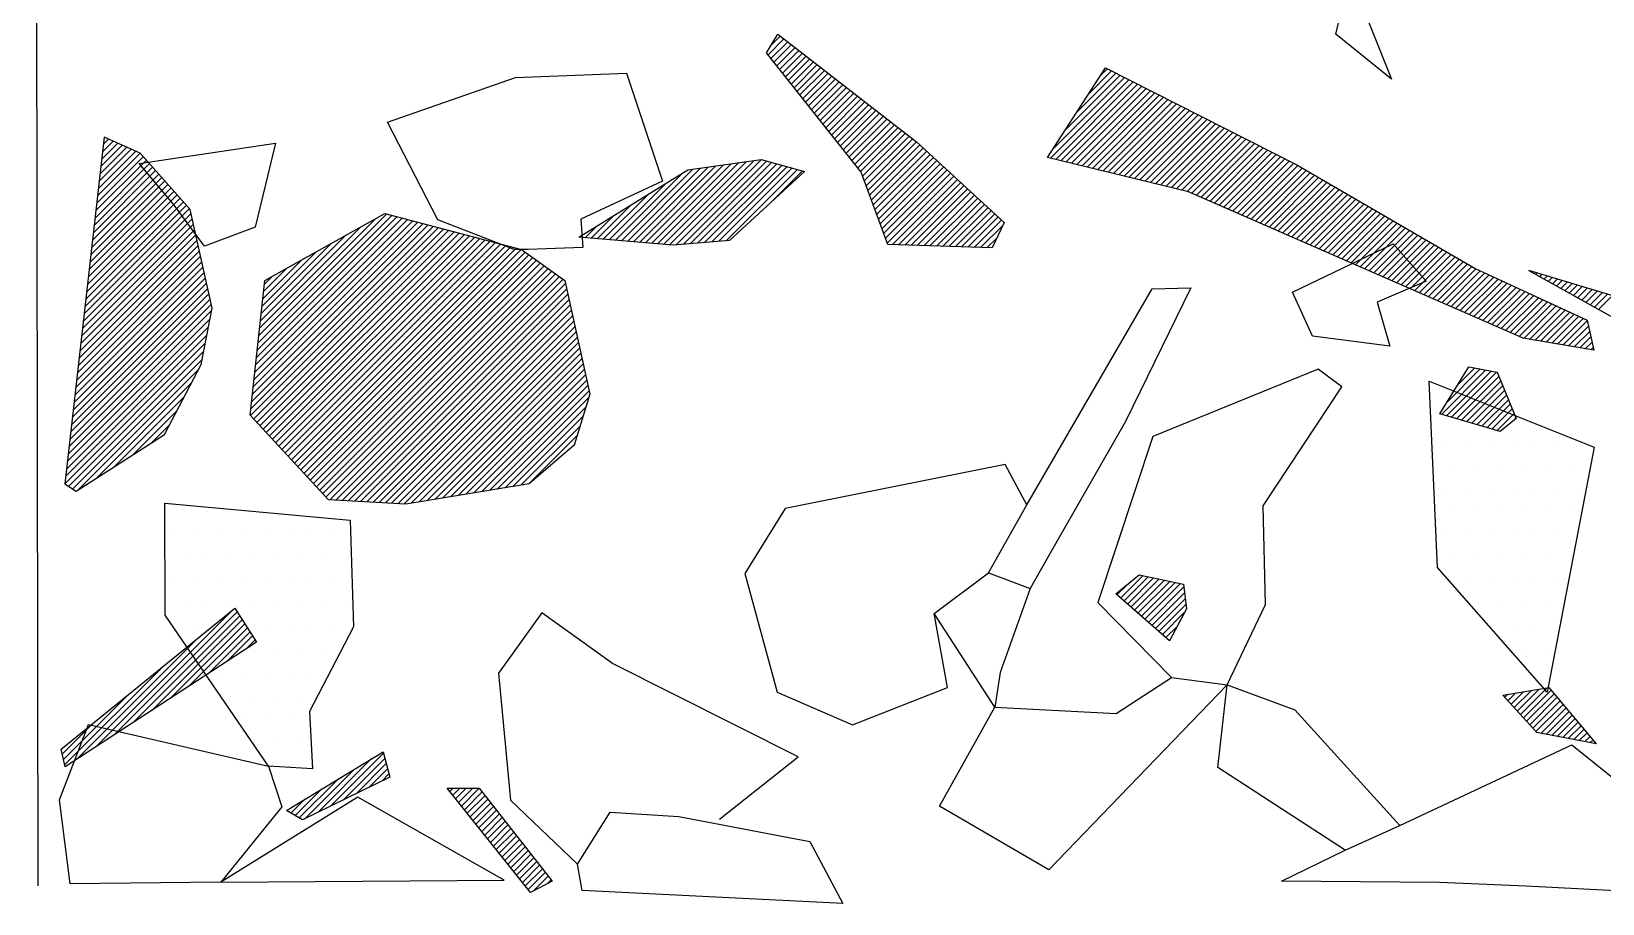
# Model space of a CAD drawing. Header units: metres. Extents: x -3.83 to -2.45, y -15.41 to -13.05.
# Drawn here: x -3.833 to -2.983, y -15.412 to -14.94 of the extents above; entities that cross this region are included whole.
import ezdxf

# ---------------------------------------------------------------- set-up
doc = ezdxf.new("R2010")
doc.units = ezdxf.units.M
doc.header["$LTSCALE"] = 25
doc.header["$MEASUREMENT"] = 0
doc.linetypes.add('STRICHPUNKTX2', pattern=[2, 1, -0.5, 0, -0.5])
doc.layers.get('0').update_dxf_attribs({"linetype": 'CONTINUOUS'})
for name, color, linetype in [('GRABUNGSGRENZE', 3, 'STRICHPUNKTX2'), ('KNOCHEN', 2, 'CONTINUOUS'), ('KNOCHENSCHRAFF', 2, 'CONTINUOUS'), ('STEINE', 4, 'CONTINUOUS'), ('STEINESCHRAFF', 4, 'CONTINUOUS')]:
    doc.layers.add(name, color=color, linetype=linetype)

# ---------------------------------------------------------------- blocks, each defined once
blk = doc.blocks.new('*X2')
at = {"color": 0}
for p, q in [((-343.409, -1495.286), (-342.547, -1494.424)), ((-343.253, -1495.483), (-342.348, -1494.578)), ((-343.246, -1494.769), (-342.746, -1494.269)), ((-343.096, -1495.68), (-342.149, -1494.733)), ((-342.94, -1495.878), (-341.95, -1494.888)), ((-342.784, -1496.075), (-341.751, -1495.042)), ((-342.627, -1496.272), (-341.552, -1495.197)), ((-342.471, -1496.469), (-341.353, -1495.351)), ((-342.315, -1496.666), (-341.154, -1495.506)), ((-342.158, -1496.864), (-340.955, -1495.66)), ((-342.002, -1497.061), (-340.756, -1495.815)), ((-341.845, -1497.258), (-340.557, -1495.969)), ((-341.689, -1497.455), (-340.358, -1496.124)), ((-341.533, -1497.652), (-340.159, -1496.279)), ((-341.376, -1497.849), (-339.96, -1496.433)), ((-328.033, -1500.416), (-324.126, -1496.509)), ((-327.384, -1499.413), (-324.361, -1496.39)), ((-326.734, -1498.41), (-324.595, -1496.271)), ((-326.084, -1497.406), (-324.83, -1496.152)), ((-325.434, -1496.403), (-325.064, -1496.033)), ((-341.22, -1498.047), (-339.761, -1496.588)), ((-341.063, -1498.244), (-339.562, -1496.742)), ((-340.907, -1498.441), (-339.363, -1496.897)), ((-340.751, -1498.638), (-339.164, -1497.051)), ((-340.594, -1498.835), (-338.965, -1497.206)), ((-340.438, -1499.032), (-338.766, -1497.36)), ((-328.134, -1500.871), (-323.892, -1496.628)), ((-327.85, -1500.94), (-323.657, -1496.747)), ((-327.565, -1501.009), (-323.423, -1496.867)), ((-327.281, -1501.078), (-323.188, -1496.986)), ((-326.997, -1501.147), (-322.954, -1497.105)), ((-326.712, -1501.217), (-322.719, -1497.224)), ((-326.428, -1501.286), (-322.485, -1497.343)), ((-340.282, -1499.23), (-338.567, -1497.515)), ((-340.125, -1499.427), (-338.368, -1497.67)), ((-339.969, -1499.624), (-338.169, -1497.824)), ((-339.812, -1499.821), (-337.97, -1497.979)), ((-339.656, -1500.018), (-337.771, -1498.133)), ((-326.143, -1501.355), (-322.251, -1497.462)), ((-325.859, -1501.424), (-322.016, -1497.581)), ((-325.574, -1501.493), (-321.782, -1497.7)), ((-325.29, -1501.562), (-321.547, -1497.819)), ((-325.005, -1501.631), (-321.313, -1497.938)), ((-324.721, -1501.7), (-321.078, -1498.057)), ((-324.437, -1501.769), (-320.844, -1498.177)), ((-339.5, -1500.215), (-337.572, -1498.288)), ((-339.343, -1500.413), (-337.373, -1498.442)), ((-339.187, -1500.61), (-337.174, -1498.597)), ((-339.031, -1500.807), (-336.975, -1498.751)), ((-338.874, -1501.004), (-336.776, -1498.906)), ((-338.718, -1501.201), (-336.577, -1499.061)), ((-324.152, -1501.838), (-320.609, -1498.296)), ((-323.868, -1501.908), (-320.375, -1498.415)), ((-323.583, -1501.977), (-320.14, -1498.534)), ((-323.299, -1502.046), (-319.906, -1498.653)), ((-323.014, -1502.115), (-319.671, -1498.772)), ((-322.73, -1502.184), (-319.437, -1498.891)), ((-322.445, -1502.253), (-319.202, -1499.01)), ((-379.403, -1500.521), (-378.833, -1499.95)), ((-379.358, -1500.122), (-379.078, -1499.842)), ((-338.561, -1501.399), (-336.378, -1499.215)), ((-338.405, -1501.596), (-336.179, -1499.37)), ((-338.3, -1501.844), (-335.98, -1499.524)), ((-338.204, -1502.102), (-335.781, -1499.679)), ((-338.109, -1502.361), (-335.582, -1499.833)), ((-322.161, -1502.322), (-318.968, -1499.129)), ((-321.877, -1502.391), (-318.733, -1499.248)), ((-321.592, -1502.46), (-318.499, -1499.367)), ((-321.308, -1502.529), (-318.265, -1499.486)), ((-321.023, -1502.599), (-318.03, -1499.606)), ((-320.739, -1502.668), (-317.796, -1499.725)), ((-320.482, -1502.765), (-317.561, -1499.844)), ((-320.236, -1502.872), (-317.327, -1499.963)), ((-379.719, -1503.312), (-377.201, -1500.793)), ((-379.674, -1502.913), (-377.367, -1500.606)), ((-379.629, -1502.515), (-377.608, -1500.493)), ((-379.584, -1502.116), (-377.853, -1500.385)), ((-379.539, -1501.717), (-378.098, -1500.276)), ((-379.494, -1501.318), (-378.343, -1500.168)), ((-379.448, -1500.92), (-378.588, -1500.059)), ((-338.014, -1502.619), (-335.383, -1499.988)), ((-337.919, -1502.878), (-335.199, -1500.157)), ((-337.824, -1503.136), (-335.014, -1500.326)), ((-337.729, -1503.395), (-334.83, -1500.495)), ((-337.634, -1503.653), (-334.646, -1500.665)), ((-319.99, -1502.98), (-317.092, -1500.082)), ((-319.744, -1503.088), (-316.858, -1500.201)), ((-319.499, -1503.195), (-316.623, -1500.32)), ((-319.253, -1503.303), (-316.389, -1500.439)), ((-319.007, -1503.411), (-316.154, -1500.558)), ((-318.761, -1503.518), (-315.92, -1500.677)), ((-318.515, -1503.626), (-315.685, -1500.796)), ((-379.9, -1504.907), (-376.535, -1501.542)), ((-379.855, -1504.508), (-376.701, -1501.355)), ((-379.81, -1504.11), (-376.868, -1501.168)), ((-379.765, -1503.711), (-377.034, -1500.981)), ((-351.345, -1505.343), (-347.472, -1501.47)), ((-351.019, -1505.371), (-347.058, -1501.41)), ((-350.694, -1505.399), (-346.645, -1501.35)), ((-350.368, -1505.427), (-346.232, -1501.291)), ((-350.043, -1505.456), (-345.818, -1501.231)), ((-349.718, -1505.484), (-345.405, -1501.171)), ((-349.392, -1505.512), (-344.992, -1501.111)), ((-349.067, -1505.54), (-344.578, -1501.052)), ((-348.741, -1505.568), (-344.165, -1500.992)), ((-348.391, -1505.572), (-343.76, -1500.94)), ((-348.004, -1505.538), (-343.484, -1501.017)), ((-347.617, -1505.504), (-343.207, -1501.095)), ((-347.23, -1505.471), (-342.931, -1501.172)), ((-346.843, -1505.437), (-342.654, -1501.249)), ((-346.455, -1505.403), (-342.378, -1501.326)), ((-346.068, -1505.37), (-342.101, -1501.403)), ((-345.681, -1505.336), (-341.825, -1501.48)), ((-343.255, -1503.263), (-341.548, -1501.557)), ((-337.539, -1503.912), (-334.461, -1500.834)), ((-337.444, -1504.17), (-334.277, -1501.003)), ((-337.349, -1504.429), (-334.093, -1501.172)), ((-337.254, -1504.687), (-333.908, -1501.342)), ((-337.159, -1504.946), (-333.724, -1501.511)), ((-318.269, -1503.734), (-315.451, -1500.915)), ((-318.023, -1503.842), (-315.216, -1501.035)), ((-317.778, -1503.949), (-314.982, -1501.154)), ((-317.532, -1504.057), (-314.75, -1501.276)), ((-317.286, -1504.165), (-314.526, -1501.405)), ((-317.04, -1504.272), (-314.303, -1501.535)), ((-316.794, -1504.38), (-314.079, -1501.665)), ((-380.126, -1506.901), (-375.703, -1502.477)), ((-380.081, -1506.502), (-375.869, -1502.29)), ((-380.036, -1506.103), (-376.036, -1502.103)), ((-379.99, -1505.704), (-376.202, -1501.916)), ((-379.945, -1505.306), (-376.369, -1501.729)), ((-351.996, -1505.287), (-348.98, -1502.271)), ((-351.67, -1505.315), (-348.057, -1501.701)), ((-337.064, -1505.204), (-333.54, -1501.68)), ((-336.969, -1505.463), (-333.355, -1501.849)), ((-336.704, -1505.552), (-333.171, -1502.019)), ((-336.362, -1505.563), (-332.987, -1502.188)), ((-336.019, -1505.574), (-332.802, -1502.357)), ((-316.548, -1504.488), (-313.855, -1501.794)), ((-316.303, -1504.595), (-313.631, -1501.924)), ((-316.057, -1504.703), (-313.407, -1502.054)), ((-315.811, -1504.811), (-313.183, -1502.184)), ((-315.565, -1504.919), (-312.96, -1502.313)), ((-315.319, -1505.026), (-312.736, -1502.443)), ((-380.307, -1508.496), (-375.037, -1503.226)), ((-380.261, -1508.097), (-375.203, -1503.039)), ((-380.216, -1507.698), (-375.37, -1502.852)), ((-380.171, -1507.299), (-375.536, -1502.665)), ((-352.321, -1505.259), (-349.903, -1502.84)), ((-335.677, -1505.585), (-332.618, -1502.526)), ((-335.335, -1505.596), (-332.434, -1502.696)), ((-334.992, -1505.608), (-332.25, -1502.865)), ((-334.65, -1505.619), (-332.065, -1503.034)), ((-334.307, -1505.63), (-331.881, -1503.203)), ((-315.073, -1505.134), (-312.512, -1502.573)), ((-314.827, -1505.242), (-312.288, -1502.702)), ((-314.582, -1505.349), (-312.064, -1502.832)), ((-314.336, -1505.457), (-311.84, -1502.962)), ((-314.09, -1505.565), (-311.617, -1503.092)), ((-313.844, -1505.672), (-311.393, -1503.221)), ((-313.598, -1505.78), (-311.169, -1503.351)), ((-380.487, -1510.09), (-374.553, -1504.156)), ((-380.442, -1509.692), (-374.618, -1503.867)), ((-380.397, -1509.293), (-374.704, -1503.6)), ((-380.352, -1508.894), (-374.871, -1503.413)), ((-371.168, -1512.439), (-362.911, -1504.181)), ((-371.126, -1512.042), (-363.19, -1504.107)), ((-371.083, -1511.646), (-363.47, -1504.033)), ((-371.04, -1511.249), (-363.749, -1503.959)), ((-370.997, -1510.853), (-364.029, -1503.885)), ((-370.954, -1510.456), (-364.642, -1504.145)), ((-352.972, -1505.202), (-351.748, -1503.979)), ((-352.646, -1505.23), (-350.825, -1503.41)), ((-333.965, -1505.641), (-331.697, -1503.373)), ((-333.623, -1505.652), (-331.512, -1503.542)), ((-333.28, -1505.663), (-331.328, -1503.711)), ((-332.938, -1505.674), (-331.144, -1503.88)), ((-332.595, -1505.685), (-330.959, -1504.05)), ((-332.253, -1505.697), (-330.775, -1504.219)), ((-313.352, -1505.888), (-310.945, -1503.481)), ((-313.106, -1505.996), (-310.721, -1503.61)), ((-312.861, -1506.103), (-310.497, -1503.74)), ((-312.615, -1506.211), (-310.274, -1503.87)), ((-312.369, -1506.319), (-310.05, -1504)), ((-312.123, -1506.426), (-309.826, -1504.129)), ((-380.623, -1511.287), (-374.36, -1505.024)), ((-380.578, -1510.888), (-374.424, -1504.735)), ((-380.533, -1510.489), (-374.489, -1504.445)), ((-371.405, -1514.796), (-361.234, -1504.626)), ((-371.383, -1514.421), (-361.514, -1504.552)), ((-371.34, -1514.025), (-361.793, -1504.478)), ((-371.297, -1513.628), (-362.072, -1504.403)), ((-371.254, -1513.232), (-362.352, -1504.329)), ((-371.234, -1514.98), (-360.955, -1504.7)), ((-371.211, -1512.835), (-362.631, -1504.255)), ((-371.064, -1515.163), (-360.675, -1504.774)), ((-370.911, -1510.06), (-365.444, -1504.593)), ((-370.894, -1515.346), (-360.396, -1504.848)), ((-370.868, -1509.663), (-366.246, -1505.042)), ((-370.724, -1515.53), (-360.116, -1504.922)), ((-370.553, -1515.713), (-359.837, -1504.996)), ((-353.297, -1505.174), (-352.671, -1504.548)), ((-331.91, -1505.708), (-330.701, -1504.498)), ((-311.877, -1506.534), (-309.602, -1504.259)), ((-311.631, -1506.642), (-309.378, -1504.389)), ((-311.385, -1506.749), (-309.154, -1504.518)), ((-311.14, -1506.857), (-308.931, -1504.648)), ((-310.894, -1506.965), (-308.707, -1504.778)), ((-310.648, -1507.073), (-308.483, -1504.908)), ((-310.402, -1507.18), (-308.259, -1505.037)), ((-380.758, -1512.483), (-374.167, -1505.891)), ((-380.713, -1512.084), (-374.231, -1505.602)), ((-380.668, -1511.685), (-374.296, -1505.313)), ((-370.825, -1509.267), (-367.049, -1505.491)), ((-370.383, -1515.896), (-359.557, -1505.07)), ((-370.213, -1516.079), (-359.278, -1505.145)), ((-370.043, -1516.263), (-358.999, -1505.219)), ((-369.872, -1516.446), (-358.719, -1505.293)), ((-369.702, -1516.629), (-358.44, -1505.367)), ((-369.532, -1516.813), (-358.16, -1505.441)), ((-369.362, -1516.996), (-357.881, -1505.515)), ((-369.191, -1517.179), (-357.601, -1505.589)), ((-369.021, -1517.363), (-357.322, -1505.663)), ((-368.851, -1517.546), (-357.042, -1505.737)), ((-368.681, -1517.729), (-356.763, -1505.812)), ((-353.623, -1505.146), (-353.594, -1505.118)), ((-331.568, -1505.719), (-331.024, -1505.175)), ((-310.156, -1507.288), (-308.035, -1505.167)), ((-309.91, -1507.396), (-307.811, -1505.297)), ((-309.664, -1507.503), (-307.588, -1505.426)), ((-309.419, -1507.611), (-307.364, -1505.556)), ((-309.173, -1507.719), (-307.14, -1505.686)), ((-308.927, -1507.826), (-306.916, -1505.816)), ((-380.894, -1513.679), (-373.974, -1506.759)), ((-380.849, -1513.28), (-374.038, -1506.47)), ((-380.804, -1512.881), (-374.102, -1506.18)), ((-370.782, -1508.87), (-367.851, -1505.939)), ((-370.739, -1508.474), (-368.653, -1506.388)), ((-368.51, -1517.913), (-356.551, -1505.953)), ((-368.34, -1518.096), (-356.344, -1506.1)), ((-368.17, -1518.279), (-356.138, -1506.247)), ((-368, -1518.462), (-355.931, -1506.394)), ((-367.829, -1518.646), (-355.725, -1506.541)), ((-367.659, -1518.829), (-355.518, -1506.688)), ((-308.681, -1507.934), (-306.692, -1505.945)), ((-308.435, -1508.042), (-306.468, -1506.075)), ((-308.189, -1508.15), (-306.245, -1506.205)), ((-307.943, -1508.257), (-306.021, -1506.334)), ((-307.698, -1508.365), (-305.797, -1506.464)), ((-307.452, -1508.473), (-305.573, -1506.594)), ((-307.206, -1508.58), (-305.349, -1506.724)), ((-380.984, -1514.476), (-373.845, -1507.337)), ((-380.939, -1514.078), (-373.909, -1507.048)), ((-370.696, -1508.077), (-369.455, -1506.837)), ((-370.653, -1507.681), (-370.258, -1507.285)), ((-367.489, -1519.012), (-355.312, -1506.835)), ((-367.319, -1519.196), (-355.105, -1506.982)), ((-367.118, -1519.348), (-354.899, -1507.129)), ((-366.783, -1519.367), (-354.692, -1507.276)), ((-366.449, -1519.386), (-354.486, -1507.423)), ((-306.96, -1508.688), (-305.125, -1506.853)), ((-306.714, -1508.796), (-304.884, -1506.966)), ((-306.468, -1508.903), (-304.642, -1507.077)), ((-306.222, -1509.011), (-304.4, -1507.189)), ((-305.977, -1509.119), (-304.159, -1507.301)), ((-305.731, -1509.227), (-303.917, -1507.412)), ((-305.485, -1509.334), (-303.675, -1507.524)), ((-302.121, -1507.031), (-302.092, -1507.002)), ((-301.894, -1507.157), (-301.82, -1507.083)), ((-301.667, -1507.284), (-301.548, -1507.165)), ((-301.44, -1507.41), (-301.275, -1507.246)), ((-301.213, -1507.537), (-301.003, -1507.328)), ((-300.986, -1507.663), (-300.731, -1507.409)), ((-300.759, -1507.79), (-300.459, -1507.49)), ((-300.531, -1507.916), (-300.187, -1507.572)), ((-381.12, -1515.673), (-373.652, -1508.204)), ((-381.075, -1515.274), (-373.716, -1507.915)), ((-381.029, -1514.875), (-373.78, -1507.626)), ((-366.115, -1519.406), (-354.358, -1507.65)), ((-365.78, -1519.425), (-354.295, -1507.94)), ((-365.446, -1519.444), (-354.232, -1508.23)), ((-305.239, -1509.442), (-303.433, -1507.636)), ((-304.993, -1509.55), (-303.191, -1507.747)), ((-304.747, -1509.657), (-302.949, -1507.859)), ((-304.501, -1509.765), (-302.707, -1507.971)), ((-304.256, -1509.873), (-302.466, -1508.083)), ((-304.01, -1509.98), (-302.224, -1508.194)), ((-303.764, -1510.088), (-301.982, -1508.306)), ((-303.518, -1510.196), (-301.74, -1508.418)), ((-300.304, -1508.043), (-299.915, -1507.653)), ((-300.077, -1508.169), (-299.643, -1507.735)), ((-299.85, -1508.296), (-299.371, -1507.816)), ((-299.623, -1508.422), (-299.098, -1507.897)), ((-299.396, -1508.549), (-298.826, -1507.979)), ((-299.169, -1508.675), (-298.554, -1508.06)), ((-298.942, -1508.802), (-298.282, -1508.142)), ((-298.715, -1508.928), (-298.01, -1508.223)), ((-298.488, -1509.055), (-297.738, -1508.305)), ((-381.255, -1516.869), (-373.505, -1509.119)), ((-381.21, -1516.47), (-373.523, -1508.783)), ((-381.165, -1516.071), (-373.587, -1508.494)), ((-365.112, -1519.463), (-354.168, -1508.52)), ((-364.777, -1519.483), (-354.105, -1508.81)), ((-364.443, -1519.502), (-354.041, -1509.1)), ((-303.272, -1510.304), (-301.498, -1508.529)), ((-303.026, -1510.411), (-301.256, -1508.641)), ((-302.781, -1510.519), (-301.014, -1508.753)), ((-302.529, -1510.621), (-300.773, -1508.864)), ((-302.227, -1510.672), (-300.531, -1508.976)), ((-301.925, -1510.724), (-300.289, -1509.088)), ((-301.622, -1510.775), (-300.047, -1509.2)), ((-301.32, -1510.826), (-299.805, -1509.311)), ((-381.346, -1517.666), (-373.678, -1509.999)), ((-381.3, -1517.267), (-373.592, -1509.559)), ((-364.108, -1519.521), (-353.978, -1509.39)), ((-363.774, -1519.54), (-353.915, -1509.681)), ((-363.44, -1519.559), (-353.851, -1509.971)), ((-301.018, -1510.878), (-299.563, -1509.423)), ((-300.716, -1510.929), (-299.321, -1509.535)), ((-300.413, -1510.98), (-299.095, -1509.662)), ((-300.111, -1511.031), (-299.031, -1509.951)), ((-381.436, -1518.464), (-373.851, -1510.879)), ((-381.391, -1518.065), (-373.765, -1510.439)), ((-363.105, -1519.579), (-353.788, -1510.261)), ((-362.709, -1519.536), (-353.724, -1510.551)), ((-362.286, -1519.466), (-353.661, -1510.841)), ((-299.809, -1511.083), (-298.966, -1510.24)), ((-299.507, -1511.134), (-298.902, -1510.53)), ((-299.204, -1511.185), (-298.838, -1510.819)), ((-381.233, -1518.614), (-373.937, -1511.319)), ((-381.02, -1518.755), (-374.024, -1511.759)), ((-361.863, -1519.397), (-353.598, -1511.131)), ((-361.441, -1519.328), (-353.534, -1511.421)), ((-361.018, -1519.259), (-353.471, -1511.712)), ((-298.902, -1511.237), (-298.773, -1511.108)), ((-380.74, -1518.829), (-374.22, -1512.308)), ((-360.595, -1519.189), (-353.407, -1512.002)), ((-360.172, -1519.12), (-353.344, -1512.292)), ((-359.749, -1519.051), (-353.28, -1512.582)), ((-306.991, -1514.729), (-304.594, -1512.333)), ((-306.717, -1514.809), (-304.299, -1512.391)), ((-306.685, -1514.07), (-304.89, -1512.275)), ((-306.444, -1514.889), (-304.003, -1512.449)), ((-306.171, -1514.97), (-303.884, -1512.683)), ((-306.12, -1513.151), (-305.185, -1512.217)), ((-305.555, -1512.232), (-305.481, -1512.159)), ((-379.749, -1518.191), (-374.607, -1513.049)), ((-359.326, -1518.981), (-353.217, -1512.872)), ((-358.903, -1518.912), (-353.154, -1513.162)), ((-358.48, -1518.843), (-353.09, -1513.452)), ((-305.897, -1515.05), (-303.78, -1512.933)), ((-305.624, -1515.13), (-303.677, -1513.183)), ((-305.35, -1515.21), (-303.574, -1513.434)), ((-378.758, -1517.554), (-374.994, -1513.789)), ((-358.058, -1518.773), (-353.102, -1513.818)), ((-357.635, -1518.704), (-353.262, -1514.331)), ((-305.077, -1515.29), (-303.471, -1513.684)), ((-304.803, -1515.37), (-303.367, -1513.934)), ((-304.53, -1515.45), (-303.264, -1514.185)), ((-377.767, -1516.916), (-375.381, -1514.53)), ((-357.212, -1518.635), (-353.422, -1514.844)), ((-304.257, -1515.53), (-303.161, -1514.435)), ((-303.983, -1515.611), (-303.058, -1514.685)), ((-303.024, -1515.005), (-302.955, -1514.936)), ((-376.776, -1516.279), (-375.768, -1515.27)), ((-356.789, -1518.565), (-353.581, -1515.358)), ((-356.366, -1518.496), (-353.741, -1515.871)), ((-353.965, -1516.448), (-353.9, -1516.384)), ((-324.348, -1524.662), (-323.142, -1523.456)), ((-324.159, -1524.826), (-322.85, -1523.517)), ((-323.97, -1524.991), (-322.557, -1523.578)), ((-323.781, -1525.155), (-322.265, -1523.639)), ((-323.592, -1525.32), (-321.973, -1523.701)), ((-323.403, -1525.485), (-321.68, -1523.762)), ((-324.537, -1524.497), (-323.955, -1523.916)), ((-323.214, -1525.649), (-321.388, -1523.823)), ((-323.025, -1525.814), (-321.095, -1523.884)), ((-322.836, -1525.978), (-320.923, -1524.065)), ((-322.647, -1526.143), (-320.885, -1524.381)), ((-379.794, -1532.731), (-372.401, -1525.339)), ((-378.778, -1532.069), (-372.123, -1525.414)), ((-322.458, -1526.307), (-320.848, -1524.697)), ((-322.269, -1526.472), (-320.81, -1525.013)), ((-322.08, -1526.637), (-320.894, -1525.45)), ((-377.761, -1531.406), (-371.985, -1525.629)), ((-376.745, -1530.744), (-371.846, -1525.845)), ((-375.729, -1530.081), (-371.708, -1526.06)), ((-374.713, -1529.418), (-371.569, -1526.275)), ((-321.891, -1526.801), (-321.285, -1526.195)), ((-380.81, -1533.394), (-374.274, -1526.858)), ((-373.697, -1528.756), (-371.431, -1526.49)), ((-372.681, -1528.093), (-371.292, -1526.705)), ((-371.665, -1527.431), (-371.154, -1526.92)), ((-321.702, -1526.966), (-321.675, -1526.939)), ((-381.459, -1533.689), (-376.147, -1528.377)), ((-303.051, -1530.588), (-302.119, -1529.656)), ((-302.883, -1530.774), (-301.694, -1529.585)), ((-302.715, -1530.959), (-301.27, -1529.515)), ((-302.546, -1531.144), (-301.046, -1529.644)), ((-381.521, -1533.398), (-378.019, -1529.896)), ((-303.555, -1530.032), (-303.392, -1529.869)), ((-303.387, -1530.217), (-302.968, -1529.798)), ((-303.219, -1530.403), (-302.543, -1529.727)), ((-302.378, -1531.33), (-300.885, -1529.836)), ((-302.21, -1531.515), (-300.723, -1530.029)), ((-302.042, -1531.701), (-300.562, -1530.221)), ((-301.874, -1531.886), (-300.401, -1530.413)), ((-301.616, -1531.982), (-300.239, -1530.605)), ((-301.318, -1532.038), (-300.078, -1530.797)), ((-301.02, -1532.093), (-299.917, -1530.99)), ((-300.723, -1532.149), (-299.755, -1531.182)), ((-300.425, -1532.205), (-299.594, -1531.374)), ((-381.583, -1533.107), (-379.892, -1531.415)), ((-300.127, -1532.26), (-299.433, -1531.566)), ((-299.829, -1532.316), (-299.271, -1531.759)), ((-299.531, -1532.372), (-299.11, -1531.951)), ((-299.233, -1532.427), (-298.949, -1532.143)), ((-367.061, -1535.908), (-364.21, -1533.057)), ((-298.935, -1532.483), (-298.787, -1532.335)), ((-298.637, -1532.539), (-298.626, -1532.527)), ((-368.443, -1536.583), (-365.772, -1533.912)), ((-367.752, -1536.246), (-364.873, -1533.367)), ((-366.37, -1535.571), (-364.136, -1533.337)), ((-365.679, -1535.234), (-364.063, -1533.617)), ((-364.989, -1534.897), (-363.989, -1533.897)), ((-368.77, -1536.557), (-366.671, -1534.458)), ((-364.298, -1534.559), (-363.915, -1534.177)), ((-369.216, -1536.296), (-368.469, -1535.549)), ((-368.993, -1536.426), (-367.57, -1535.003)), ((-360.622, -1535.126), (-360.445, -1534.949)), ((-360.465, -1535.323), (-360.09, -1534.948)), ((-360.308, -1535.519), (-359.735, -1534.947)), ((-360.151, -1535.716), (-359.381, -1534.946)), ((-359.994, -1535.913), (-359.029, -1534.948)), ((-359.837, -1536.109), (-358.874, -1535.146)), ((-359.68, -1536.306), (-358.718, -1535.344)), ((-359.523, -1536.502), (-358.563, -1535.542)), ((-369.44, -1536.166), (-369.368, -1536.094)), ((-359.366, -1536.699), (-358.408, -1535.741)), ((-359.209, -1536.895), (-358.252, -1535.939)), ((-359.052, -1537.092), (-358.097, -1536.137)), ((-358.895, -1537.289), (-357.942, -1536.335)), ((-358.738, -1537.485), (-357.786, -1536.533)), ((-358.581, -1537.682), (-357.631, -1536.732)), ((-358.424, -1537.878), (-357.476, -1536.93)), ((-358.267, -1538.075), (-357.321, -1537.128)), ((-358.11, -1538.272), (-357.165, -1537.326)), ((-357.953, -1538.468), (-357.01, -1537.525)), ((-357.796, -1538.665), (-356.855, -1537.723)), ((-357.639, -1538.861), (-356.699, -1537.921)), ((-357.482, -1539.058), (-356.544, -1538.119)), ((-357.325, -1539.254), (-356.389, -1538.318)), ((-357.168, -1539.451), (-356.233, -1538.516)), ((-357.011, -1539.648), (-356.078, -1538.714)), ((-356.855, -1539.844), (-355.923, -1538.912)), ((-356.698, -1540.041), (-355.767, -1539.111)), ((-356.541, -1540.237), (-355.612, -1539.309)), ((-356.384, -1540.434), (-355.457, -1539.507)), ((-356.091, -1540.495), (-355.302, -1539.705)), ((-355.345, -1540.103), (-355.146, -1539.904))]:
    blk.add_line(p, q, dxfattribs=at)
blk = doc.blocks.new('*X3')
at = {"color": 0}
for p, q in [((-306.875, -1513.75), (-306.875, -1513.75)), ((-305.625, -1513.75), (-305.625, -1513.75)), ((-307.5, -1515), (-307.5, -1515)), ((-306.25, -1515), (-306.25, -1515)), ((-305, -1515), (-305, -1515)), ((-303.75, -1515), (-303.75, -1515)), ((-302.5, -1515), (-302.5, -1515)), ((-306.875, -1516.25), (-306.875, -1516.25)), ((-305.625, -1516.25), (-305.625, -1516.25)), ((-304.375, -1516.25), (-304.375, -1516.25)), ((-303.125, -1516.25), (-303.125, -1516.25)), ((-301.875, -1516.25), (-301.875, -1516.25)), ((-300.625, -1516.25), (-300.625, -1516.25)), ((-299.375, -1516.25), (-299.375, -1516.25)), ((-306.25, -1517.5), (-306.25, -1517.5)), ((-305, -1517.5), (-305, -1517.5)), ((-303.75, -1517.5), (-303.75, -1517.5)), ((-302.5, -1517.5), (-302.5, -1517.5)), ((-301.25, -1517.5), (-301.25, -1517.5)), ((-300, -1517.5), (-300, -1517.5)), ((-306.875, -1518.75), (-306.875, -1518.75)), ((-305.625, -1518.75), (-305.625, -1518.75)), ((-304.375, -1518.75), (-304.375, -1518.75)), ((-303.125, -1518.75), (-303.125, -1518.75)), ((-301.875, -1518.75), (-301.875, -1518.75)), ((-300.625, -1518.75), (-300.625, -1518.75)), ((-299.375, -1518.75), (-299.375, -1518.75)), ((-375, -1520), (-375, -1520)), ((-373.75, -1520), (-373.75, -1520)), ((-372.5, -1520), (-372.5, -1520)), ((-371.25, -1520), (-371.25, -1520)), ((-306.25, -1520), (-306.25, -1520)), ((-305, -1520), (-305, -1520)), ((-303.75, -1520), (-303.75, -1520)), ((-302.5, -1520), (-302.5, -1520)), ((-301.25, -1520), (-301.25, -1520)), ((-300, -1520), (-300, -1520)), ((-375.625, -1521.25), (-375.625, -1521.25)), ((-374.375, -1521.25), (-374.375, -1521.25)), ((-373.125, -1521.25), (-373.125, -1521.25)), ((-371.875, -1521.25), (-371.875, -1521.25)), ((-370.625, -1521.25), (-370.625, -1521.25)), ((-369.375, -1521.25), (-369.375, -1521.25)), ((-368.125, -1521.25), (-368.125, -1521.25)), ((-366.875, -1521.25), (-366.875, -1521.25)), ((-306.875, -1521.25), (-306.875, -1521.25)), ((-305.625, -1521.25), (-305.625, -1521.25)), ((-304.375, -1521.25), (-304.375, -1521.25)), ((-303.125, -1521.25), (-303.125, -1521.25)), ((-301.875, -1521.25), (-301.875, -1521.25)), ((-300.625, -1521.25), (-300.625, -1521.25)), ((-375, -1522.5), (-375, -1522.5)), ((-373.75, -1522.5), (-373.75, -1522.5)), ((-372.5, -1522.5), (-372.5, -1522.5)), ((-371.25, -1522.5), (-371.25, -1522.5)), ((-370, -1522.5), (-370, -1522.5)), ((-368.75, -1522.5), (-368.75, -1522.5)), ((-367.5, -1522.5), (-367.5, -1522.5)), ((-366.25, -1522.5), (-366.25, -1522.5)), ((-306.25, -1522.5), (-306.25, -1522.5)), ((-305, -1522.5), (-305, -1522.5)), ((-303.75, -1522.5), (-303.75, -1522.5)), ((-302.5, -1522.5), (-302.5, -1522.5)), ((-301.25, -1522.5), (-301.25, -1522.5)), ((-300, -1522.5), (-300, -1522.5)), ((-375.625, -1523.75), (-375.625, -1523.75)), ((-374.375, -1523.75), (-374.375, -1523.75)), ((-373.125, -1523.75), (-373.125, -1523.75)), ((-371.875, -1523.75), (-371.875, -1523.75)), ((-370.625, -1523.75), (-370.625, -1523.75)), ((-369.375, -1523.75), (-369.375, -1523.75)), ((-368.125, -1523.75), (-368.125, -1523.75)), ((-366.875, -1523.75), (-366.875, -1523.75)), ((-305.625, -1523.75), (-305.625, -1523.75)), ((-304.375, -1523.75), (-304.375, -1523.75)), ((-303.125, -1523.75), (-303.125, -1523.75)), ((-301.875, -1523.75), (-301.875, -1523.75)), ((-300.625, -1523.75), (-300.625, -1523.75)), ((-375, -1525), (-375, -1525)), ((-373.75, -1525), (-373.75, -1525)), ((-372.5, -1525), (-372.5, -1525)), ((-371.25, -1525), (-371.25, -1525)), ((-370, -1525), (-370, -1525)), ((-368.75, -1525), (-368.75, -1525)), ((-367.5, -1525), (-367.5, -1525)), ((-366.25, -1525), (-366.25, -1525)), ((-305, -1525), (-305, -1525)), ((-303.75, -1525), (-303.75, -1525)), ((-302.5, -1525), (-302.5, -1525)), ((-301.25, -1525), (-301.25, -1525)), ((-374.375, -1526.25), (-374.375, -1526.25)), ((-373.125, -1526.25), (-373.125, -1526.25)), ((-371.875, -1526.25), (-371.875, -1526.25)), ((-370.625, -1526.25), (-370.625, -1526.25)), ((-369.375, -1526.25), (-369.375, -1526.25)), ((-368.125, -1526.25), (-368.125, -1526.25)), ((-366.875, -1526.25), (-366.875, -1526.25)), ((-303.125, -1526.25), (-303.125, -1526.25)), ((-301.875, -1526.25), (-301.875, -1526.25)), ((-300.625, -1526.25), (-300.625, -1526.25)), ((-373.75, -1527.5), (-373.75, -1527.5)), ((-372.5, -1527.5), (-372.5, -1527.5)), ((-371.25, -1527.5), (-371.25, -1527.5)), ((-370, -1527.5), (-370, -1527.5)), ((-368.75, -1527.5), (-368.75, -1527.5)), ((-367.5, -1527.5), (-367.5, -1527.5)), ((-302.5, -1527.5), (-302.5, -1527.5)), ((-301.25, -1527.5), (-301.25, -1527.5)), ((-373.125, -1528.75), (-373.125, -1528.75)), ((-371.875, -1528.75), (-371.875, -1528.75)), ((-370.625, -1528.75), (-370.625, -1528.75)), ((-369.375, -1528.75), (-369.375, -1528.75)), ((-368.125, -1528.75), (-368.125, -1528.75)), ((-301.875, -1528.75), (-301.875, -1528.75)), ((-372.5, -1530), (-372.5, -1530)), ((-371.25, -1530), (-371.25, -1530)), ((-370, -1530), (-370, -1530)), ((-368.75, -1530), (-368.75, -1530)), ((-371.875, -1531.25), (-371.875, -1531.25)), ((-370.625, -1531.25), (-370.625, -1531.25)), ((-369.375, -1531.25), (-369.375, -1531.25)), ((-371.25, -1532.5), (-371.25, -1532.5)), ((-370, -1532.5), (-370, -1532.5)), ((-368.75, -1532.5), (-368.75, -1532.5)), ((-369.375, -1533.75), (-369.375, -1533.75)), ((-368.125, -1533.75), (-368.125, -1533.75))]:
    blk.add_line(p, q, dxfattribs=at)

msp = doc.modelspace()

# ---------------------------------------------------------------- linework, layer by layer
at = {"layer": 'GRABUNGSGRENZE'}
msp.add_lwpolyline([(-3.82888, -15.40221), (-3.83254, -13.05692), (-2.44736, -13.05613), (-2.47525, -15.40458)], dxfattribs=at)
at = {"layer": 'KNOCHEN'}
for points in [[(-3.36939, -15.05544), (-3.38378, -15.01629), (-3.43492, -14.95182), (-3.42884, -14.94162), (-3.35381, -14.9999), (-3.30631, -15.04351), (-3.31288, -15.05728), (-3.36939, -15.05544)], [(-2.98739, -15.11264), (-3.02559, -15.10616), (-3.20659, -15.02687), (-3.28301, -15.0083), (-3.25162, -14.95983), (-3.1481, -15.01241), (-3.05118, -15.06858), (-2.99101, -15.09637), (-2.98739, -15.11264)], [(-3.80825, -15.18883), (-3.76051, -15.15812), (-3.74079, -15.12038), (-3.73479, -15.08982), (-3.74668, -15.0364), (-3.77377, -15.00596), (-3.79314, -14.99737), (-3.81438, -15.18478), (-3.80825, -15.18883)], [(-3.53638, -15.05145), (-3.47746, -15.0151), (-3.43777, -15.00936), (-3.41433, -15.01589), (-3.45492, -15.0532), (-3.48546, -15.05585), (-3.53638, -15.05145)], [(-3.53048, -15.13644), (-3.53904, -15.16396), (-3.5634, -15.18492), (-3.63005, -15.19584), (-3.67181, -15.19344), (-3.71422, -15.14778), (-3.70633, -15.07495), (-3.6413, -15.03858), (-3.56741, -15.05817), (-3.54394, -15.07489), (-3.53048, -15.13644)], [(-2.97221, -15.08459), (-3.02266, -15.0695), (-2.97727, -15.09479), (-2.97221, -15.08459)], [(-3.07075, -15.14704), (-3.05506, -15.12154), (-3.03978, -15.12454), (-3.02951, -15.14944), (-3.03814, -15.1566), (-3.07075, -15.14704)], [(-3.24604, -15.24438), (-3.23335, -15.23416), (-3.20941, -15.23916), (-3.20783, -15.25239), (-3.21694, -15.26973), (-3.24604, -15.24438)], [(-3.71073, -15.27045), (-3.81435, -15.33801), (-3.81642, -15.32835), (-3.72251, -15.25217), (-3.71073, -15.27045)], [(-2.98613, -15.32543), (-3.01822, -15.31944), (-3.03662, -15.29914), (-3.01169, -15.29498), (-2.98613, -15.32543)], [(-3.69463, -15.36152), (-3.64231, -15.32977), (-3.6387, -15.3435), (-3.68596, -15.36658), (-3.69463, -15.36152)], [(-3.56263, -15.40585), (-3.60762, -15.3495), (-3.59031, -15.34944), (-3.55094, -15.3997), (-3.56263, -15.40585)]]:
    msp.add_lwpolyline(points, dxfattribs=at)
at = {"layer": 'STEINE'}
for points in [[(-3.09684, -14.96591), (-3.12696, -14.94158), (-3.11944, -14.90948), (-3.09684, -14.96591)], [(-3.57148, -15.05819), (-3.61278, -15.04204), (-3.63994, -14.98919), (-3.57079, -14.96503), (-3.51073, -14.96278), (-3.49118, -15.02125), (-3.5354, -15.04177), (-3.53433, -15.05704), (-3.56385, -15.05816), (-3.57148, -15.05819)], [(-3.73898, -15.05623), (-3.75586, -15.03338), (-3.77426, -15.01156), (-3.70048, -15.00061), (-3.71152, -15.04595), (-3.73898, -15.05623)], [(-3.13963, -15.10503), (-3.1504, -15.08114), (-3.09602, -15.05499), (-3.07813, -15.07529), (-3.10456, -15.08658), (-3.09786, -15.11049), (-3.13963, -15.10503)], [(-3.31481, -15.23292), (-3.29406, -15.19619), (-3.22626, -15.07937), (-3.20539, -15.07879), (-3.24077, -15.1512), (-3.28074, -15.22109), (-3.29238, -15.24149)], [(-3.1858, -15.29355), (-3.16508, -15.25021), (-3.16628, -15.19676), (-3.12375, -15.13247), (-3.13651, -15.12284), (-3.22598, -15.1593), (-3.2557, -15.249), (-3.21585, -15.28958), (-3.1858, -15.29355)], [(-3.0127, -15.29753), (-3.07199, -15.23003), (-3.07642, -15.12925), (-2.9872, -15.16508), (-3.0127, -15.29753)], [(-3.29406, -15.19619), (-3.30585, -15.17434), (-3.42489, -15.19818), (-3.44665, -15.23338), (-3.42912, -15.29746), (-3.38833, -15.31514), (-3.33699, -15.2951), (-3.34426, -15.25491)], [(-3.70439, -15.33763), (-3.76016, -15.25586), (-3.76038, -15.19528), (-3.66006, -15.2046), (-3.65833, -15.26212), (-3.68209, -15.30802), (-3.68046, -15.33907), (-3.70439, -15.33763)], [(-3.3115, -15.3057), (-3.34426, -15.25491), (-3.31481, -15.23292), (-3.29238, -15.24149), (-3.30851, -15.28686), (-3.3115, -15.3057)], [(-3.46044, -15.3663), (-3.4178, -15.33255), (-3.51826, -15.28199), (-3.55654, -15.25464), (-3.57984, -15.2873), (-3.57349, -15.356), (-3.53723, -15.39049)], [(-3.1858, -15.29355), (-3.28217, -15.39367), (-3.34134, -15.35926), (-3.3115, -15.3057), (-3.24581, -15.30903), (-3.21585, -15.28958)], [(-3.12185, -15.38292), (-3.19073, -15.33837), (-3.1858, -15.29355), (-3.1491, -15.30717), (-3.09237, -15.36958)], [(-3.81158, -15.40113), (-3.81734, -15.35584), (-3.8017, -15.31506), (-3.70439, -15.33763), (-3.69718, -15.35949), (-3.73013, -15.40033), (-3.81158, -15.40113)], [(-3.15641, -15.39984), (-3.12185, -15.38292), (-3.09237, -15.36958), (-2.99936, -15.32599), (-2.95086, -15.36502), (-2.93392, -15.40721), (-3.02404, -15.40243), (-3.07088, -15.40056), (-3.15641, -15.39984)], [(-3.5769, -15.39929), (-3.65597, -15.35426), (-3.73013, -15.40033), (-3.5769, -15.39929)], [(-3.53463, -15.40474), (-3.53723, -15.39049), (-3.51951, -15.36243), (-3.48234, -15.36485), (-3.41153, -15.37834), (-3.39359, -15.41188), (-3.53463, -15.40474)]]:
    msp.add_lwpolyline(points, dxfattribs=at)

# ---------------------------------------------------------------- block references
at = {"layer": 'KNOCHENSCHRAFF', "xscale": 0.01, "yscale": 0.01, "zscale": 0.01}
msp.add_blockref('*X2', (0, 0), dxfattribs=at)
at = {"layer": 'STEINESCHRAFF', "xscale": 0.01, "yscale": 0.01, "zscale": 0.01}
msp.add_blockref('*X3', (0, 0), dxfattribs=at)

doc.saveas('drawing.dxf')
